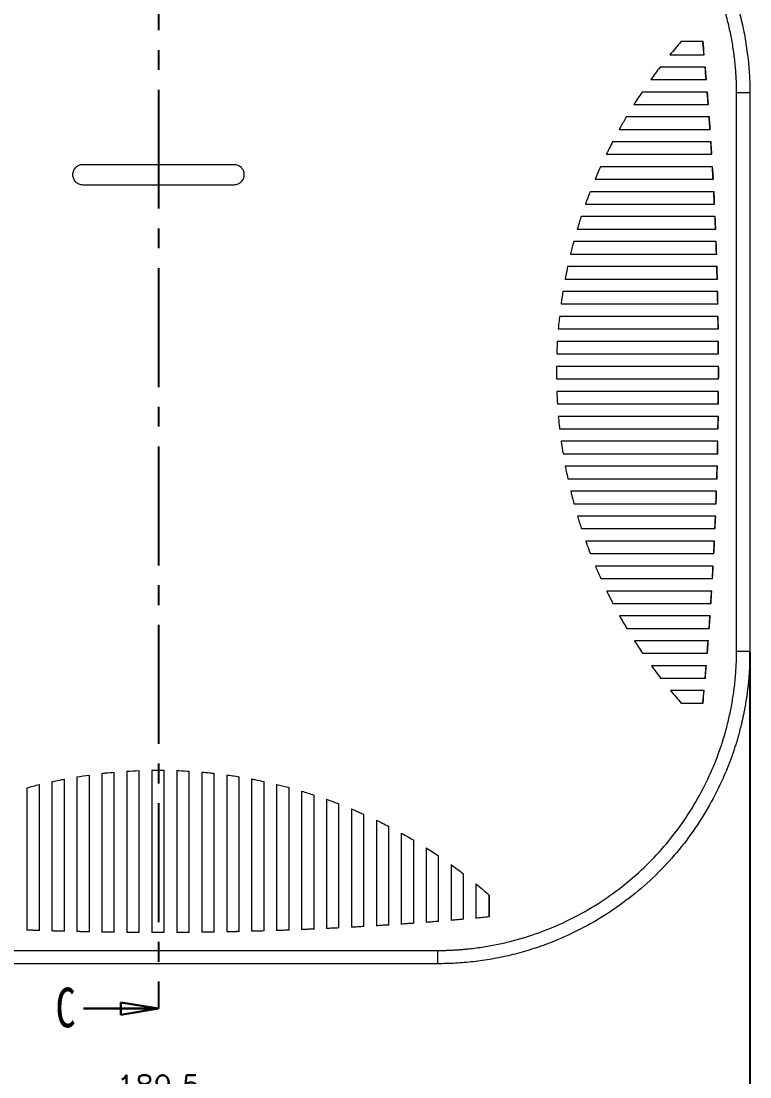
# Model space of a CAD drawing. Header units: inches. Extents: x 1848 to 4019, y 409 to 905.
# Drawn here: x 2050.7 to 2167.4, y 640.4 to 809.5 of the extents above; entities that cross this region are included whole.
import ezdxf

# ---------------------------------------------------------------- set-up
doc = ezdxf.new("R2010")
doc.units = ezdxf.units.IN
doc.linetypes.add('CENTER2', pattern=[28.575, 19.05, -3.175, 3.175, -3.175])
doc.styles.add('SLDTEXTSTYLE0', font='TXT', dxfattribs={"width": 0.75})
doc.styles.get("Standard").update_dxf_attribs({"font": 'txt', "bigfont": 'gbcbig.shx'})
doc.dimstyles.new('3.5', dxfattribs={"dimtxt": 3.5, "dimasz": 2, "dimexe": 0.18, "dimexo": 0.0625, "dimgap": 0.25, "dimtad": 0, "dimzin": 12, "dimdsep": 46, "dimtxsty": 'Standard', "dimcen": 1, "dimclrd": 3, "dimclre": 3, "dimadec": 0, "dimazin": 0, "dimtfac": 1, "dimtofl": 0, "dimtmove": 0, "dimatfit": 3, "dimfxl": 0, "dimtolj": 1, "dimtzin": 0, "dimarcsym": 0})

# ---------------------------------------------------------------- blocks, each defined once
blk = doc.blocks.new('_CLOSED')
at = {"color": 0, "linetype": 'ByBlock', "lineweight": -2}
for p, q in [((-1, 0.166667), (0, 0)), ((-1, 0.166667), (-1, -0.166667)), ((0, 0), (-1, -0.166667)), ((0, 0), (-1, 0))]:
    blk.add_line(p, q, dxfattribs=at)
blk = doc.blocks.new('*D113')
at = {"color": 3, "lineweight": -2, "transparency": 16777216}
for p, q in [((1977.93, 708.42), (1977.93, 638.69)), ((2167.43, 708.42), (2167.43, 638.69)), ((1979.93, 638.87), (2066.01, 638.87)), ((2165.43, 638.87), (2079.34, 638.87))]:
    blk.add_line(p, q, dxfattribs=at)
at = {"color": 3, "transparency": 16777216}
for points in [[(1979.93, 639.21), (1979.93, 638.54), (1977.93, 638.87)], [(2165.43, 639.21), (2165.43, 638.54), (2167.43, 638.87)]]:
    blk.add_solid(points, dxfattribs=at)
at = {"layer": 'Defpoints', "color": 0, "transparency": 16777216}
for p in [(1977.93, 708.48), (2167.43, 708.48), (2167.43, 638.87)]:
    blk.add_point(p, dxfattribs=at)
at = {"color": 0, "transparency": 16777216, "insert": (2072.68, 638.87), "char_height": 3.5, "attachment_point": 5}
blk.add_mtext('\\A1;189.5', dxfattribs=at)

msp = doc.modelspace()

# ---------------------------------------------------------------- linework, layer by layer
at = {"color": 1, "linetype": 'CENTER2'}
msp.add_line((2072.675, 855.644), (2072.675, 651.288), dxfattribs=at)
at = {"color": 7, "linetype": 'Continuous', "lineweight": 15}
for p, q in [((2159.885, 806.222), (2159.925, 806.232)), ((2167.425, 797.982), (2165.3, 797.987)), ((2141.079, 780.16), (2161.781, 780.16)), ((2162.381, 746.17), (2136.737, 746.17)), ((2136.938, 744.171), (2162.352, 744.171)), ((2162.316, 742.171), (2137.191, 742.171)), ((2167.425, 708.482), (2165.29, 708.479)), ((2159.886, 700.242), (2159.925, 700.232)), ((2061.614, 663.591), (2061.614, 688.716)), ((2063.614, 688.969), (2063.614, 663.555)), ((2065.613, 663.527), (2065.613, 689.171)), ((2099.603, 684.828), (2099.603, 664.127)), ((2125.665, 666.023), (2125.675, 665.982)), ((2117.425, 658.482), (2117.43, 660.607))]:
    msp.add_line(p, q, dxfattribs=at)
at = {"color": 7, "linetype": 'Continuous', "lineweight": 30}
msp.add_line((2060.675, 651.288), (2072.675, 651.288), dxfattribs=at)
at = {"color": 7, "linetype": 'Continuous', "lineweight": 15}
for points, knots in [([(2117.425, 847.982), (2117.666, 847.981), (2118.149, 847.979), (2118.874, 847.963), (2119.601, 847.937), (2120.33, 847.9), (2121.062, 847.852), (2121.795, 847.793), (2122.53, 847.723), (2123.266, 847.642), (2124.004, 847.549), (2124.743, 847.446), (2125.482, 847.331), (2126.223, 847.204), (2126.964, 847.066), (2127.706, 846.916), (2128.447, 846.754), (2129.189, 846.581), (2129.93, 846.395), (2130.672, 846.198), (2131.412, 845.988), (2132.152, 845.766), (2132.89, 845.532), (2133.628, 845.286), (2134.364, 845.028), (2135.098, 844.757), (2135.83, 844.474), (2137.821, 843.667), (2141.006, 842.163), (2145.21, 839.648), (2149.166, 836.72), (2152.857, 833.38), (2156.204, 829.677), (2159.148, 825.682), (2161.63, 821.511), (2163.228, 818.125), (2164.208, 815.654), (2164.751, 814.14), (2165.241, 812.628), (2165.677, 811.119), (2166.061, 809.616), (2166.395, 808.12), (2166.679, 806.633), (2166.915, 805.156), (2167.105, 803.692), (2167.251, 802.242), (2167.352, 800.807), (2167.414, 799.389), (2167.421, 798.449), (2167.425, 797.982)], [0, 0, 0, 0, 0.0092012, 0.0184356, 0.0277033, 0.0370043, 0.0463386, 0.0557062, 0.0651071, 0.0745412, 0.0840087, 0.0935094, 0.1030434, 0.1126106, 0.1222112, 0.131845, 0.1415122, 0.1512126, 0.1609463, 0.1707133, 0.1805135, 0.1903471, 0.2002139, 0.210114, 0.2200474, 0.2300141, 0.240014, 0.2500473, 0.3120637, 0.3743573, 0.4369281, 0.499776, 0.5642295, 0.6273167, 0.6890378, 0.7493924, 0.770111, 0.7905895, 0.8108277, 0.8308258, 0.8505837, 0.8701014, 0.8893789, 0.9084162, 0.9272133, 0.9457703, 0.964087, 0.9821636, 1, 1, 1, 1]), ([(2165.3, 797.987), (2165.299, 798.203), (2165.296, 798.638), (2165.281, 799.294), (2165.257, 799.959), (2165.223, 800.633), (2165.179, 801.315), (2165.124, 802.006), (2165.007, 803.259), (2164.781, 805.052), (2164.375, 807.352), (2163.856, 809.645), (2163.016, 812.662), (2161.682, 816.363), (2159.667, 820.606), (2157.245, 824.635), (2154.441, 828.406), (2151.287, 831.881), (2147.803, 835.036), (2144.026, 837.835), (2139.999, 840.248), (2135.753, 842.259), (2132.039, 843.59), (2129.017, 844.426), (2126.749, 844.935), (2124.469, 845.335), (2122.516, 845.58), (2120.918, 845.719), (2119.726, 845.793), (2118.566, 845.838), (2117.804, 845.844), (2117.429, 845.847)], [0, 0, 0, 0, 0.0086151, 0.0173531, 0.0262128, 0.0351933, 0.0442937, 0.0535133, 0.0628513, 0.0945691, 0.1256115, 0.1560772, 0.1884045, 0.2506426, 0.3128975, 0.3756695, 0.4380757, 0.5002403, 0.5627627, 0.6254506, 0.6876495, 0.7499459, 0.812746, 0.8449175, 0.8751225, 0.9055096, 0.9373384, 0.9536752, 0.9695687, 0.9850126, 1, 1, 1, 1]), ([(2159.885, 806.222), (2159.299, 806.222), (2158.133, 806.221), (2156.967, 806.22), (2156.386, 806.22)], [0, 0, 0, 0, 0.5022945, 1, 1, 1, 1]), ([(2160.08, 804.101), (2160.048, 804.452), (2159.984, 805.16), (2159.918, 805.867), (2159.885, 806.222)], [0, 0, 0, 0, 0.4974233, 1, 1, 1, 1]), ([(2160.426, 800.116), (2160.424, 800.143), (2160.369, 800.805), (2160.312, 801.466), (2160.257, 802.101)], [0, 0, 0, 0, 0.0414976, 1, 1, 1, 1]), ([(2160.47, 800.116), (2160.466, 800.158), (2160.463, 800.2), (2160.454, 800.306), (2160.448, 800.373), (2160.42, 800.709), (2160.397, 800.979), (2160.35, 801.532), (2160.325, 801.816), (2160.3, 802.101)], [0.942206451, 0.942206451, 0.942206451, 0.942206451, 0.943359375, 0.943359375, 0.9453125, 0.9453125, 0.953125, 0.953125, 0.961288357, 0.961288357, 0.961288357, 0.961288357]), ([(2160.743, 796.128), (2160.718, 796.458), (2160.667, 797.12), (2160.615, 797.783), (2160.588, 798.116)], [0, 0, 0, 0, 0.4973089, 1, 1, 1, 1]), ([(2160.789, 796.128), (2160.785, 796.175), (2160.782, 796.222), (2160.731, 796.878), (2160.683, 797.494), (2160.633, 798.116)], [0.90491209, 0.90491209, 0.90491209, 0.90491209, 0.90625, 0.90625, 0.923703149, 0.923703149, 0.923703149, 0.923703149]), ([(2165.29, 708.479), (2165.291, 708.713), (2165.292, 709.18), (2165.292, 710.113), (2165.292, 711.745), (2165.293, 715.008), (2165.294, 721.534), (2165.297, 734.586), (2165.3, 753.232), (2165.302, 772.411), (2165.303, 785.729), (2165.303, 792.388), (2165.303, 795.185), (2165.304, 796.613), (2165.302, 797.414), (2165.301, 797.815), (2165.3, 797.987)], [0, 0, 0, 0, 0.00784207, 0.01565941, 0.03128298, 0.06253009, 0.12502431, 0.25001267, 0.49998923, 0.74996591, 0.89281006, 0.94637674, 0.97316012, 0.98655456, 0.99423731, 1, 1, 1, 1]), ([(2167.425, 797.982), (2167.425, 797.716), (2167.425, 797.183), (2167.425, 796.118), (2167.425, 794.253), (2167.425, 790.524), (2167.425, 784.131), (2167.425, 771.345), (2167.425, 753.232), (2167.425, 730.857), (2167.425, 715.941), (2167.425, 708.482)], [0, 0, 0, 0, 0.0089286, 0.0178572, 0.0357143, 0.0714286, 0.1428572, 0.25, 0.5, 0.75, 1, 1, 1, 1]), ([(2147.632, 794.128), (2147.309, 793.584), (2146.996, 793.041), (2146.624, 792.379), (2146.557, 792.259), (2146.491, 792.139)], [0.110139341, 0.110139341, 0.110139341, 0.110139341, 0.125, 0.125, 0.128296899, 0.128296899, 0.128296899, 0.128296899]), ([(2161.032, 792.139), (2161.009, 792.469), (2160.963, 793.132), (2160.915, 793.795), (2160.891, 794.128)], [0, 0, 0, 0, 0.4979772, 1, 1, 1, 1]), ([(2161.079, 792.139), (2161.06, 792.415), (2161.041, 792.693), (2161.001, 793.253), (2160.981, 793.536), (2160.955, 793.892), (2160.95, 793.963), (2160.943, 794.065), (2160.94, 794.097), (2160.938, 794.128)], [0.867297522, 0.867297522, 0.867297522, 0.867297522, 0.875, 0.875, 0.8828125, 0.8828125, 0.884765625, 0.884765625, 0.885629706, 0.885629706, 0.885629706, 0.885629706]), ([(2146.491, 792.139), (2148.923, 792.139), (2151.355, 792.139), (2156.218, 792.139), (2158.649, 792.139), (2161.079, 792.139)], [0, 0, 0, 0, 0.5, 0.5, 1, 1, 1, 1]), ([(2145.418, 790.139), (2145.238, 789.791), (2145.061, 789.443), (2144.729, 788.779), (2144.574, 788.463), (2144.421, 788.148)], [0.146651936, 0.146651936, 0.146651936, 0.146651936, 0.15625, 0.15625, 0.165018046, 0.165018046, 0.165018046, 0.165018046]), ([(2161.214, 790.139), (2158.582, 790.139), (2155.95, 790.139), (2150.685, 790.139), (2148.052, 790.139), (2145.418, 790.139)], [0, 0, 0, 0, 0.5, 0.5, 1, 1, 1, 1]), ([(2161.295, 788.148), (2161.274, 788.478), (2161.232, 789.141), (2161.189, 789.805), (2161.167, 790.139)], [0, 0, 0, 0, 0.4972701, 1, 1, 1, 1]), ([(2161.342, 788.148), (2161.311, 788.639), (2161.28, 789.134), (2161.236, 789.802), (2161.225, 789.97), (2161.214, 790.139)], [0.82949468, 0.82949468, 0.82949468, 0.82949468, 0.84375, 0.84375, 0.848545619, 0.848545619, 0.848545619, 0.848545619]), ([(2144.421, 788.148), (2147.242, 788.148), (2150.062, 788.148), (2155.702, 788.148), (2158.522, 788.148), (2161.341, 788.148)], [0, 0, 0, 0, 0.5, 0.5, 1, 1, 1, 1]), ([(2060.525, 786.482), (2060.419, 786.482), (2060.315, 786.472), (2060.11, 786.431), (2060.009, 786.4), (2059.815, 786.32), (2059.723, 786.27), (2059.549, 786.154), (2059.466, 786.086), (2059.245, 785.864), (2059.126, 785.686), (2058.967, 785.301), (2058.925, 785.09), (2058.925, 784.778), (2058.936, 784.672), (2058.976, 784.467), (2059.007, 784.368), (2059.087, 784.174), (2059.136, 784.081), (2059.252, 783.908), (2059.318, 783.827), (2059.542, 783.603), (2059.718, 783.485), (2060.105, 783.324), (2060.313, 783.282), (2060.525, 783.282)], [0, 0, 0, 0, 0.0625, 0.0625, 0.125, 0.125, 0.1875, 0.1875, 0.25, 0.25, 0.375, 0.375, 0.5, 0.5, 0.5625, 0.5625, 0.625, 0.625, 0.6875, 0.6875, 0.75, 0.75, 0.875, 0.875, 1, 1, 1, 1]), ([(2084.825, 786.482), (2080.775, 786.482), (2076.726, 786.482), (2070.651, 786.482), (2068.626, 786.482), (2065.588, 786.482), (2064.575, 786.482), (2062.55, 786.482), (2061.538, 786.482), (2060.525, 786.482)], [0, 0, 0, 0, 0.5, 0.5, 0.75, 0.75, 0.875, 0.875, 1, 1, 1, 1]), ([(2084.825, 783.282), (2084.931, 783.282), (2085.035, 783.293), (2085.24, 783.333), (2085.342, 783.364), (2085.536, 783.445), (2085.627, 783.494), (2085.801, 783.61), (2085.884, 783.678), (2086.105, 783.899), (2086.224, 784.077), (2086.383, 784.462), (2086.425, 784.672), (2086.425, 784.984), (2086.415, 785.09), (2086.375, 785.295), (2086.345, 785.395), (2086.265, 785.588), (2086.215, 785.682), (2086.099, 785.856), (2086.033, 785.936), (2085.81, 786.161), (2085.634, 786.279), (2085.245, 786.44), (2085.037, 786.482), (2084.825, 786.482)], [0, 0, 0, 0, 0.0625, 0.0625, 0.125, 0.125, 0.1875, 0.1875, 0.25, 0.25, 0.375, 0.375, 0.5, 0.5, 0.5625, 0.5625, 0.625, 0.625, 0.6875, 0.6875, 0.75, 0.75, 0.875, 0.875, 1, 1, 1, 1]), ([(2143.488, 786.148), (2143.427, 786.011), (2143.366, 785.874), (2143.071, 785.208), (2142.844, 784.681), (2142.624, 784.154)], [0.183659285, 0.183659285, 0.183659285, 0.183659285, 0.1875, 0.1875, 0.202420673, 0.202420673, 0.202420673, 0.202420673]), ([(2161.462, 786.148), (2158.467, 786.148), (2155.471, 786.148), (2149.48, 786.148), (2146.485, 786.148), (2143.488, 786.148)], [0, 0, 0, 0, 0.5, 0.5, 1, 1, 1, 1]), ([(2161.528, 784.154), (2161.51, 784.486), (2161.473, 785.15), (2161.435, 785.815), (2161.415, 786.148)], [0, 0, 0, 0, 0.4989277, 1, 1, 1, 1]), ([(2060.525, 783.282), (2061.538, 783.282), (2062.55, 783.282), (2064.575, 783.282), (2065.588, 783.282), (2068.625, 783.282), (2070.65, 783.282), (2076.726, 783.282), (2080.775, 783.282), (2084.825, 783.282)], [0, 0, 0, 0, 0.125, 0.125, 0.25, 0.25, 0.5, 0.5, 1, 1, 1, 1]), ([(2142.624, 784.154), (2145.783, 784.154), (2148.941, 784.154), (2155.258, 784.154), (2158.417, 784.154), (2161.575, 784.154)], [0, 0, 0, 0, 0.5, 0.5, 1, 1, 1, 1]), ([(2161.734, 780.16), (2161.718, 780.491), (2161.686, 781.156), (2161.652, 781.821), (2161.635, 782.154)], [0, 0, 0, 0, 0.4985476, 1, 1, 1, 1]), ([(2161.911, 776.164), (2161.897, 776.496), (2161.87, 777.162), (2161.841, 777.827), (2161.826, 778.16)], [0, 0, 0, 0, 0.4997152, 1, 1, 1, 1]), ([(2161.958, 776.164), (2161.954, 776.248), (2161.951, 776.332), (2161.925, 776.973), (2161.901, 777.531), (2161.875, 778.112), (2161.874, 778.136), (2161.873, 778.16)], [0.716381697, 0.716381697, 0.716381697, 0.716381697, 0.71875, 0.71875, 0.734375, 0.734375, 0.735044526, 0.735044526, 0.735044526, 0.735044526]), ([(2139.204, 774.164), (2139.185, 774.093), (2139.166, 774.022), (2138.992, 773.372), (2138.844, 772.791), (2138.698, 772.194), (2138.695, 772.18), (2138.691, 772.167)], [0.294956125, 0.294956125, 0.294956125, 0.294956125, 0.296875, 0.296875, 0.3125, 0.3125, 0.312873361, 0.312873361, 0.312873361, 0.312873361]), ([(2162.06, 772.167), (2162.048, 772.499), (2162.026, 773.165), (2162.001, 773.831), (2161.989, 774.164)], [0, 0, 0, 0, 0.4994601, 1, 1, 1, 1]), ([(2162.107, 772.167), (2162.096, 772.473), (2162.086, 772.779), (2162.062, 773.445), (2162.049, 773.804), (2162.036, 774.164)], [0.678844474, 0.678844474, 0.678844474, 0.678844474, 0.6875, 0.6875, 0.697633681, 0.697633681, 0.697633681, 0.697633681]), ([(2138.233, 770.167), (2138.126, 769.673), (2138.024, 769.177), (2137.893, 768.509), (2137.86, 768.339), (2137.828, 768.168)], [0.330653163, 0.330653163, 0.330653163, 0.330653163, 0.34375, 0.34375, 0.348225518, 0.348225518, 0.348225518, 0.348225518]), ([(2162.18, 768.168), (2162.171, 768.501), (2162.153, 769.167), (2162.134, 769.833), (2162.124, 770.167)], [0, 0, 0, 0, 0.4991392, 1, 1, 1, 1]), ([(2137.475, 766.168), (2137.416, 765.809), (2137.36, 765.45), (2137.26, 764.784), (2137.216, 764.477), (2137.174, 764.169)], [0.365644615, 0.365644615, 0.365644615, 0.365644615, 0.375, 0.375, 0.382963039, 0.382963039, 0.382963039, 0.382963039]), ([(2162.272, 764.169), (2162.266, 764.503), (2162.252, 765.169), (2162.237, 765.835), (2162.23, 766.168)], [0, 0, 0, 0, 0.5002473, 1, 1, 1, 1]), ([(2162.319, 764.169), (2162.315, 764.396), (2162.31, 764.622), (2162.3, 765.124), (2162.294, 765.4), (2162.285, 765.815), (2162.281, 765.953), (2162.278, 766.117), (2162.277, 766.142), (2162.277, 766.168)], [0.60298969, 0.60298969, 0.60298969, 0.60298969, 0.609375, 0.609375, 0.6171875, 0.6171875, 0.62109375, 0.62109375, 0.621827027, 0.621827027, 0.621827027, 0.621827027]), ([(2136.924, 762.169), (2136.898, 761.934), (2136.873, 761.697), (2136.804, 761.032), (2136.763, 760.601), (2136.726, 760.17)], [0.400179719, 0.400179719, 0.400179719, 0.400179719, 0.40625, 0.40625, 0.417262012, 0.417262012, 0.417262012, 0.417262012]), ([(2162.336, 760.17), (2162.332, 760.503), (2162.323, 761.17), (2162.313, 761.836), (2162.308, 762.169)], [0, 0, 0, 0, 0.500019, 1, 1, 1, 1]), ([(2136.577, 758.17), (2136.569, 758.044), (2136.562, 757.917), (2136.524, 757.251), (2136.499, 756.711), (2136.479, 756.17)], [0.434278537, 0.434278537, 0.434278537, 0.434278537, 0.4375, 0.4375, 0.451245056, 0.451245056, 0.451245056, 0.451245056]), ([(2162.371, 756.17), (2162.369, 756.503), (2162.365, 757.17), (2162.36, 757.837), (2162.357, 758.17)], [0, 0, 0, 0, 0.4997977, 1, 1, 1, 1]), ([(2136.431, 754.17), (2136.43, 754.146), (2136.43, 754.122), (2136.423, 753.48), (2136.424, 752.859), (2136.432, 752.217), (2136.432, 752.193), (2136.432, 752.17)], [0.46814066, 0.46814066, 0.46814066, 0.46814066, 0.46875, 0.46875, 0.484375, 0.484375, 0.484960068, 0.484960068, 0.484960068, 0.484960068]), ([(2162.378, 752.17), (2162.378, 752.524), (2162.379, 753.191), (2162.379, 753.858), (2162.378, 754.17)], [0, 0, 0, 0, 0.5313781, 1, 1, 1, 1]), ([(2162.424, 752.17), (2162.424, 752.251), (2162.424, 752.331), (2162.425, 752.549), (2162.425, 752.686), (2162.425, 752.959), (2162.425, 753.095), (2162.425, 753.545), (2162.425, 753.857), (2162.424, 754.17)], [0.489888737, 0.489888737, 0.489888737, 0.489888737, 0.4921875, 0.4921875, 0.49609375, 0.49609375, 0.5, 0.5, 0.508862235, 0.508862235, 0.508862235, 0.508862235]), ([(2162.356, 748.17), (2162.359, 748.504), (2162.365, 749.171), (2162.369, 749.837), (2162.371, 750.17)], [0, 0, 0, 0, 0.5004668, 1, 1, 1, 1]), ([(2162.402, 748.17), (2162.408, 748.761), (2162.412, 749.351), (2162.416, 750.017), (2162.416, 750.093), (2162.417, 750.17)], [0.452049096, 0.452049096, 0.452049096, 0.452049096, 0.46875, 0.46875, 0.470929186, 0.470929186, 0.470929186, 0.470929186]), ([(2136.737, 746.17), (2136.777, 745.712), (2136.822, 745.254), (2136.892, 744.588), (2136.915, 744.379), (2136.939, 744.171)], [0.535357913, 0.535357913, 0.535357913, 0.535357913, 0.546875, 0.546875, 0.552128343, 0.552128343, 0.552128343, 0.552128343]), ([(2162.306, 744.171), (2162.311, 744.504), (2162.322, 745.171), (2162.33, 745.837), (2162.335, 746.17)], [0, 0, 0, 0, 0.5002417, 1, 1, 1, 1]), ([(2162.228, 740.171), (2162.235, 740.505), (2162.251, 741.171), (2162.264, 741.837), (2162.271, 742.171)], [0, 0, 0, 0, 0.5000129, 1, 1, 1, 1]), ([(2137.852, 738.171), (2137.902, 737.907), (2137.954, 737.644), (2138.088, 736.977), (2138.172, 736.575), (2138.26, 736.173)], [0.602679062, 0.602679062, 0.602679062, 0.602679062, 0.609375, 0.609375, 0.61963951, 0.61963951, 0.61963951, 0.61963951]), ([(2162.121, 736.173), (2162.131, 736.507), (2162.151, 737.173), (2162.169, 737.839), (2162.178, 738.171)], [0, 0, 0, 0, 0.5011272, 1, 1, 1, 1]), ([(2162.167, 736.173), (2162.172, 736.35), (2162.177, 736.527), (2162.197, 737.195), (2162.211, 737.684), (2162.224, 738.171)], [0.338692042, 0.338692042, 0.338692042, 0.338692042, 0.34375, 0.34375, 0.357768207, 0.357768207, 0.357768207, 0.357768207]), ([(2161.986, 732.175), (2161.998, 732.509), (2162.023, 733.174), (2162.045, 733.84), (2162.057, 734.173)], [0, 0, 0, 0, 0.5007946, 1, 1, 1, 1]), ([(2162.031, 732.175), (2162.046, 732.585), (2162.061, 732.994), (2162.085, 733.659), (2162.094, 733.916), (2162.102, 734.173)], [0.300977328, 0.300977328, 0.300977328, 0.300977328, 0.3125, 0.3125, 0.319758893, 0.319758893, 0.319758893, 0.319758893]), ([(2139.81, 730.175), (2139.998, 729.55), (2140.192, 728.928), (2140.409, 728.265), (2140.423, 728.222), (2140.437, 728.178)], [0.671175864, 0.671175864, 0.671175864, 0.671175864, 0.6875, 0.6875, 0.688648324, 0.688648324, 0.688648324, 0.688648324]), ([(2161.822, 728.178), (2161.837, 728.512), (2161.866, 729.177), (2161.894, 729.843), (2161.907, 730.175)], [0, 0, 0, 0, 0.5005041, 1, 1, 1, 1]), ([(2141.124, 726.179), (2141.291, 725.713), (2141.462, 725.25), (2141.714, 724.586), (2141.791, 724.384), (2141.869, 724.183)], [0.706340236, 0.706340236, 0.706340236, 0.706340236, 0.71875, 0.71875, 0.72417445, 0.72417445, 0.72417445, 0.72417445]), ([(2161.63, 724.183), (2161.647, 724.517), (2161.681, 725.182), (2161.714, 725.847), (2161.73, 726.178)], [0, 0, 0, 0, 0.5023157, 1, 1, 1, 1]), ([(2161.675, 724.183), (2161.691, 724.496), (2161.707, 724.807), (2161.736, 725.384), (2161.749, 725.649), (2161.766, 726.002), (2161.771, 726.09), (2161.775, 726.178)], [0.225271527, 0.225271527, 0.225271527, 0.225271527, 0.234375, 0.234375, 0.2421875, 0.2421875, 0.244804515, 0.244804515, 0.244804515, 0.244804515]), ([(2142.677, 722.183), (2142.795, 721.902), (2142.915, 721.622), (2143.203, 720.957), (2143.373, 720.572), (2143.546, 720.189)], [0.742301582, 0.742301582, 0.742301582, 0.742301582, 0.75, 0.75, 0.760640195, 0.760640195, 0.760640195, 0.760640195]), ([(2161.41, 720.189), (2161.429, 720.523), (2161.468, 721.187), (2161.505, 721.852), (2161.523, 722.183)], [0, 0, 0, 0, 0.5018052, 1, 1, 1, 1]), ([(2161.454, 720.189), (2161.455, 720.202), (2161.456, 720.215), (2161.495, 720.884), (2161.532, 721.536), (2161.568, 722.183)], [0.187135653, 0.187135653, 0.187135653, 0.187135653, 0.1875, 0.1875, 0.206028932, 0.206028932, 0.206028932, 0.206028932]), ([(2144.483, 718.189), (2144.516, 718.121), (2144.549, 718.054), (2144.711, 717.722), (2144.835, 717.471), (2145.012, 717.12), (2145.07, 717.006), (2145.181, 716.788), (2145.234, 716.684), (2145.353, 716.452), (2145.419, 716.325), (2145.485, 716.197)], [0.779304456, 0.779304456, 0.779304456, 0.779304456, 0.78125, 0.78125, 0.7890625, 0.7890625, 0.79296875, 0.79296875, 0.796875, 0.796875, 0.801657444, 0.801657444, 0.801657444, 0.801657444]), ([(2161.161, 716.197), (2161.183, 716.53), (2161.226, 717.194), (2161.268, 717.858), (2161.289, 718.189)], [0, 0, 0, 0, 0.5013413, 1, 1, 1, 1]), ([(2145.485, 716.197), (2148.106, 716.197), (2150.726, 716.197), (2155.966, 716.197), (2158.586, 716.197), (2161.206, 716.197)], [0, 0, 0, 0, 0.5, 0.5, 1, 1, 1, 1]), ([(2146.562, 714.197), (2146.818, 713.737), (2147.081, 713.277), (2147.468, 712.613), (2147.588, 712.41), (2147.708, 712.207)], [0.826589342, 0.826589342, 0.826589342, 0.826589342, 0.84375, 0.84375, 0.851306712, 0.851306712, 0.851306712, 0.851306712]), ([(2160.884, 712.207), (2160.915, 712.625), (2160.963, 713.288), (2161.009, 713.952), (2161.026, 714.197)], [0, 0, 0, 0, 0.6300189, 1, 1, 1, 1]), ([(2160.929, 712.207), (2160.935, 712.286), (2160.941, 712.372), (2160.957, 712.602), (2160.968, 712.754), (2160.986, 713.003), (2160.992, 713.089), (2161.002, 713.224), (2161.005, 713.27), (2161.01, 713.341), (2161.012, 713.364), (2161.014, 713.4), (2161.015, 713.412), (2161.017, 713.43), (2161.017, 713.436), (2161.018, 713.445), (2161.018, 713.448), (2161.018, 713.454), (2161.019, 713.458), (2161.036, 713.706), (2161.053, 713.952), (2161.07, 714.197)], [0.11456993, 0.11456993, 0.11456993, 0.11456993, 0.1171875, 0.1171875, 0.12109375, 0.12109375, 0.123046875, 0.123046875, 0.124023438, 0.124023438, 0.124511719, 0.124511719, 0.124755859, 0.124755859, 0.12487793, 0.12487793, 0.124938965, 0.124938965, 0.125, 0.125, 0.131707875, 0.131707875, 0.131707875, 0.131707875]), ([(2160.58, 708.218), (2160.631, 708.863), (2160.683, 709.526), (2160.734, 710.189), (2160.735, 710.207)], [0, 0, 0, 0, 0.9730582, 1, 1, 1, 1]), ([(2160.623, 708.218), (2160.631, 708.315), (2160.638, 708.412), (2160.668, 708.785), (2160.69, 709.059), (2160.722, 709.47), (2160.733, 709.607), (2160.748, 709.811), (2160.754, 709.88), (2160.764, 710.016), (2160.769, 710.083), (2160.776, 710.17), (2160.777, 710.188), (2160.779, 710.207)], [0.075381209, 0.075381209, 0.075381209, 0.075381209, 0.078125, 0.078125, 0.0859375, 0.0859375, 0.08984375, 0.08984375, 0.091796875, 0.091796875, 0.09375, 0.09375, 0.094266213, 0.094266213, 0.094266213, 0.094266213]), ([(2167.425, 708.482), (2167.424, 708.241), (2167.422, 707.759), (2167.406, 707.034), (2167.38, 706.307), (2167.342, 705.577), (2167.295, 704.846), (2167.236, 704.113), (2167.166, 703.378), (2167.085, 702.641), (2166.992, 701.904), (2166.889, 701.165), (2166.774, 700.425), (2166.647, 699.684), (2166.509, 698.943), (2166.359, 698.202), (2166.197, 697.46), (2166.024, 696.718), (2165.838, 695.977), (2165.641, 695.236), (2165.431, 694.495), (2165.209, 693.756), (2164.975, 693.017), (2164.729, 692.28), (2164.471, 691.544), (2164.2, 690.809), (2163.917, 690.077), (2163.11, 688.086), (2161.605, 684.901), (2159.091, 680.697), (2156.163, 676.741), (2152.822, 673.051), (2149.12, 669.703), (2145.125, 666.76), (2140.954, 664.277), (2137.568, 662.679), (2135.097, 661.7), (2133.583, 661.156), (2132.071, 660.667), (2130.562, 660.23), (2129.059, 659.846), (2127.563, 659.513), (2126.076, 659.229), (2124.599, 658.992), (2123.135, 658.802), (2121.685, 658.657), (2120.25, 658.556), (2118.832, 658.494), (2117.892, 658.486), (2117.425, 658.482)], [0, 0, 0, 0, 0.0092012, 0.0184356, 0.0277033, 0.0370043, 0.0463386, 0.0557062, 0.0651071, 0.0745412, 0.0840087, 0.0935094, 0.1030434, 0.1126106, 0.1222112, 0.131845, 0.1415122, 0.1512126, 0.1609463, 0.1707133, 0.1805135, 0.1903471, 0.2002139, 0.210114, 0.2200474, 0.2300141, 0.240014, 0.2500473, 0.3120637, 0.3743573, 0.4369281, 0.499776, 0.5642295, 0.6273167, 0.6890378, 0.7493924, 0.770111, 0.7905895, 0.8108277, 0.8308258, 0.8505837, 0.8701014, 0.8893789, 0.9084162, 0.9272133, 0.9457703, 0.964087, 0.9821636, 1, 1, 1, 1]), ([(2117.43, 660.607), (2117.646, 660.609), (2118.081, 660.611), (2118.737, 660.627), (2119.402, 660.651), (2120.076, 660.685), (2120.758, 660.729), (2121.449, 660.783), (2122.702, 660.901), (2124.495, 661.127), (2126.795, 661.532), (2129.087, 662.051), (2132.105, 662.892), (2135.806, 664.225), (2140.049, 666.24), (2144.078, 668.662), (2147.849, 671.467), (2151.324, 674.621), (2154.479, 678.104), (2157.278, 681.881), (2159.691, 685.909), (2161.702, 690.154), (2163.033, 693.868), (2163.869, 696.891), (2164.378, 699.158), (2164.778, 701.439), (2165.023, 703.392), (2165.162, 704.99), (2165.236, 706.182), (2165.281, 707.341), (2165.287, 708.103), (2165.29, 708.479)], [0, 0, 0, 0, 0.00861515, 0.01735307, 0.02621275, 0.03519326, 0.04429371, 0.0535133, 0.06285126, 0.0945691, 0.12561148, 0.15607723, 0.18840451, 0.25064257, 0.31289748, 0.37566948, 0.43807571, 0.50024027, 0.56276272, 0.62545058, 0.68764953, 0.74994594, 0.81274597, 0.84491746, 0.87512252, 0.90550959, 0.93733842, 0.95367518, 0.96956867, 0.98501261, 1, 1, 1, 1]), ([(2151.644, 706.218), (2151.879, 705.895), (2152.116, 705.571), (2152.611, 704.909), (2152.867, 704.57), (2153.128, 704.232)], [0.925482515, 0.925482515, 0.925482515, 0.925482515, 0.9375, 0.9375, 0.950090719, 0.950090719, 0.950090719, 0.950090719]), ([(2160.247, 704.232), (2160.276, 704.565), (2160.333, 705.227), (2160.389, 705.889), (2160.416, 706.218)], [0, 0, 0, 0, 0.50204, 1, 1, 1, 1]), ([(2160.289, 704.232), (2160.318, 704.565), (2160.347, 704.895), (2160.398, 705.497), (2160.421, 705.767), (2160.449, 706.098), (2160.454, 706.158), (2160.459, 706.218)], [0.037395281, 0.037395281, 0.037395281, 0.037395281, 0.046875, 0.046875, 0.0546875, 0.0546875, 0.056435809, 0.056435809, 0.056435809, 0.056435809]), ([(2159.886, 700.242), (2159.917, 700.575), (2159.979, 701.238), (2160.039, 701.902), (2160.07, 702.232)], [0, 0, 0, 0, 0.5022588, 1, 1, 1, 1]), ([(2156.387, 700.243), (2156.966, 700.243), (2158.132, 700.243), (2159.299, 700.242), (2159.886, 700.242)], [0, 0, 0, 0, 0.4966664, 1, 1, 1, 1]), ([(2063.614, 688.969), (2063.822, 688.993), (2064.03, 689.015), (2064.697, 689.086), (2065.155, 689.13), (2065.613, 689.171)], [0.535358026, 0.535358026, 0.535358026, 0.535358026, 0.540611412, 0.540611412, 0.552128386, 0.552128386, 0.552128386, 0.552128386]), ([(2071.613, 689.475), (2071.636, 689.476), (2071.66, 689.476), (2072.302, 689.484), (2072.923, 689.484), (2073.565, 689.477), (2073.589, 689.477), (2073.613, 689.477)], [0.468140646, 0.468140646, 0.468140646, 0.468140646, 0.468725733, 0.468725733, 0.484350733, 0.484350733, 0.484960087, 0.484960087, 0.484960087, 0.484960087]), ([(2075.613, 689.429), (2076.154, 689.409), (2076.694, 689.383), (2077.36, 689.346), (2077.487, 689.338), (2077.613, 689.33)], [0.434278534, 0.434278534, 0.434278534, 0.434278534, 0.448023559, 0.448023559, 0.451245024, 0.451245024, 0.451245024, 0.451245024]), ([(2079.613, 689.182), (2080.044, 689.144), (2080.474, 689.103), (2081.14, 689.035), (2081.376, 689.009), (2081.612, 688.983)], [0.400179612, 0.400179612, 0.400179612, 0.400179612, 0.41119154, 0.41119154, 0.417261928, 0.417261928, 0.417261928, 0.417261928]), ([(2083.612, 688.733), (2083.92, 688.691), (2084.227, 688.647), (2084.893, 688.547), (2085.252, 688.491), (2085.611, 688.432)], [0.365644553, 0.365644553, 0.365644553, 0.365644553, 0.373607549, 0.373607549, 0.382962996, 0.382962996, 0.382962996, 0.382962996]), ([(2055.616, 687.648), (2056.018, 687.735), (2056.42, 687.819), (2057.087, 687.954), (2057.35, 688.005), (2057.614, 688.056)], [0.602679287, 0.602679287, 0.602679287, 0.602679287, 0.612943846, 0.612943846, 0.619639559, 0.619639559, 0.619639559, 0.619639559]), ([(2087.611, 688.08), (2087.782, 688.047), (2087.952, 688.014), (2088.62, 687.883), (2089.116, 687.781), (2089.609, 687.675)], [0.330653027, 0.330653027, 0.330653027, 0.330653027, 0.335128309, 0.335128309, 0.348225282, 0.348225282, 0.348225282, 0.348225282]), ([(2091.609, 687.216), (2091.623, 687.213), (2091.637, 687.209), (2092.234, 687.064), (2092.815, 686.916), (2093.465, 686.742), (2093.536, 686.723), (2093.607, 686.704)], [0.294955952, 0.294955952, 0.294955952, 0.294955952, 0.295329313, 0.295329313, 0.310954313, 0.310954313, 0.312873361, 0.312873361, 0.312873361, 0.312873361]), ([(2103.597, 683.283), (2104.124, 683.064), (2104.651, 682.837), (2105.317, 682.542), (2105.454, 682.481), (2105.59, 682.419)], [0.183659282, 0.183659282, 0.183659282, 0.183659282, 0.198579957, 0.198579957, 0.202420674, 0.202420674, 0.202420674, 0.202420674]), ([(2103.597, 683.283), (2103.597, 680.125), (2103.597, 676.966), (2103.597, 670.649), (2103.597, 667.491), (2103.597, 664.332)], [0, 0, 0, 0, 0.5, 0.5, 1, 1, 1, 1]), ([(2105.59, 664.445), (2105.59, 667.441), (2105.59, 670.436), (2105.59, 676.428), (2105.59, 679.423), (2105.59, 682.419)], [0, 0, 0, 0, 0.5, 0.5, 1, 1, 1, 1]), ([(2107.59, 681.486), (2107.906, 681.333), (2108.222, 681.178), (2108.886, 680.846), (2109.234, 680.669), (2109.582, 680.489)], [0.146651932, 0.146651932, 0.146651932, 0.146651932, 0.155419961, 0.155419961, 0.16501803, 0.16501803, 0.16501803, 0.16501803]), ([(2107.59, 681.486), (2107.59, 678.665), (2107.59, 675.845), (2107.59, 670.205), (2107.59, 667.386), (2107.59, 664.566)], [0, 0, 0, 0, 0.5, 0.5, 1, 1, 1, 1]), ([(2109.582, 664.693), (2109.582, 667.325), (2109.582, 669.958), (2109.582, 675.222), (2109.582, 677.855), (2109.582, 680.489)], [0, 0, 0, 0, 0.5, 0.5, 1, 1, 1, 1]), ([(2111.582, 679.417), (2111.702, 679.35), (2111.822, 679.283), (2112.484, 678.912), (2113.027, 678.598), (2113.571, 678.276)], [0.110138901, 0.110138901, 0.110138901, 0.110138901, 0.113435797, 0.113435797, 0.128296896, 0.128296896, 0.128296896, 0.128296896]), ([(2111.582, 679.417), (2111.582, 676.984), (2111.582, 674.552), (2111.582, 669.69), (2111.582, 667.259), (2111.582, 664.828)], [0, 0, 0, 0, 0.5, 0.5, 1, 1, 1, 1]), ([(2125.665, 666.023), (2125.665, 666.608), (2125.664, 667.775), (2125.663, 668.941), (2125.663, 669.521)], [0, 0, 0, 0, 0.5022945, 1, 1, 1, 1]), ([(2107.59, 664.613), (2107.921, 664.634), (2108.584, 664.675), (2109.248, 664.718), (2109.582, 664.74)], [0, 0, 0, 0, 0.4972701, 1, 1, 1, 1]), ([(2109.582, 664.693), (2109.413, 664.682), (2109.244, 664.671), (2108.577, 664.628), (2108.082, 664.596), (2107.59, 664.566)], [0.829494584, 0.829494584, 0.829494584, 0.829494584, 0.834290179, 0.834290179, 0.848545595, 0.848545595, 0.848545595, 0.848545595]), ([(2111.582, 664.875), (2111.912, 664.898), (2112.575, 664.944), (2113.238, 664.992), (2113.571, 665.016)], [0, 0, 0, 0, 0.4979772, 1, 1, 1, 1]), ([(2113.571, 664.969), (2113.54, 664.967), (2113.508, 664.965), (2113.406, 664.957), (2113.334, 664.952), (2112.979, 664.927), (2112.696, 664.906), (2112.135, 664.867), (2111.858, 664.847), (2111.582, 664.828)], [0.867297511, 0.867297511, 0.867297511, 0.867297511, 0.868161713, 0.868161713, 0.870114838, 0.870114838, 0.877927338, 0.877927338, 0.885629827, 0.885629827, 0.885629827, 0.885629827]), ([(2115.571, 665.165), (2115.901, 665.19), (2116.563, 665.24), (2117.226, 665.293), (2117.559, 665.319)], [0, 0, 0, 0, 0.4973089, 1, 1, 1, 1]), ([(2117.559, 665.274), (2116.937, 665.224), (2116.321, 665.176), (2115.665, 665.126), (2115.618, 665.122), (2115.571, 665.119)], [0.90491209, 0.90491209, 0.90491209, 0.90491209, 0.922365239, 0.922365239, 0.923703149, 0.923703149, 0.923703149, 0.923703149]), ([(2119.559, 665.482), (2119.586, 665.484), (2120.248, 665.539), (2120.909, 665.596), (2121.544, 665.65)], [0, 0, 0, 0, 0.0414976, 1, 1, 1, 1]), ([(2121.544, 665.607), (2121.259, 665.582), (2120.975, 665.558), (2120.422, 665.51), (2120.152, 665.487), (2119.816, 665.459), (2119.749, 665.453), (2119.642, 665.445), (2119.601, 665.441), (2119.559, 665.438)], [0.942206445, 0.942206445, 0.942206445, 0.942206445, 0.950369802, 0.950369802, 0.958182302, 0.958182302, 0.960135427, 0.960135427, 0.961288357, 0.961288357, 0.961288357, 0.961288357]), ([(2123.544, 665.827), (2123.895, 665.859), (2124.602, 665.923), (2125.309, 665.989), (2125.665, 666.023)], [0, 0, 0, 0, 0.4974233, 1, 1, 1, 1]), ([(2051.618, 663.922), (2051.951, 663.909), (2052.617, 663.885), (2053.283, 663.862), (2053.616, 663.851)], [0, 0, 0, 0, 0.5007946, 1, 1, 1, 1]), ([(2053.616, 663.805), (2053.359, 663.814), (2053.102, 663.823), (2052.437, 663.846), (2052.028, 663.861), (2051.618, 663.876)], [0.300977327, 0.300977327, 0.300977327, 0.300977327, 0.308236221, 0.308236221, 0.319758893, 0.319758893, 0.319758893, 0.319758893]), ([(2055.616, 663.786), (2055.95, 663.776), (2056.616, 663.757), (2057.282, 663.738), (2057.614, 663.729)], [0, 0, 0, 0, 0.5011272, 1, 1, 1, 1]), ([(2057.614, 663.684), (2057.127, 663.697), (2056.638, 663.711), (2055.97, 663.73), (2055.793, 663.735), (2055.616, 663.741)], [0.338692042, 0.338692042, 0.338692042, 0.338692042, 0.35271025, 0.35271025, 0.357768207, 0.357768207, 0.357768207, 0.357768207]), ([(2059.614, 663.679), (2059.947, 663.672), (2060.614, 663.657), (2061.28, 663.643), (2061.614, 663.637)], [0, 0, 0, 0, 0.5000129, 1, 1, 1, 1]), ([(2063.614, 663.601), (2063.947, 663.596), (2064.613, 663.586), (2065.28, 663.577), (2065.613, 663.573)], [0, 0, 0, 0, 0.5002417, 1, 1, 1, 1]), ([(2067.613, 663.551), (2067.947, 663.548), (2068.613, 663.543), (2069.28, 663.539), (2069.613, 663.537)], [0, 0, 0, 0, 0.5004668, 1, 1, 1, 1]), ([(2069.613, 663.491), (2069.536, 663.491), (2069.459, 663.491), (2068.794, 663.495), (2068.204, 663.5), (2067.613, 663.505)], [0.452049096, 0.452049096, 0.452049096, 0.452049096, 0.454228282, 0.454228282, 0.470929186, 0.470929186, 0.470929186, 0.470929186]), ([(2071.613, 663.529), (2071.967, 663.529), (2072.634, 663.528), (2073.301, 663.529), (2073.613, 663.529)], [0, 0, 0, 0, 0.5313781, 1, 1, 1, 1]), ([(2073.613, 663.483), (2073.3, 663.483), (2072.988, 663.482), (2072.538, 663.482), (2072.402, 663.482), (2072.129, 663.482), (2071.992, 663.483), (2071.774, 663.483), (2071.694, 663.483), (2071.613, 663.483)], [0.489888737, 0.489888737, 0.489888737, 0.489888737, 0.498750972, 0.498750972, 0.502657222, 0.502657222, 0.506563472, 0.506563472, 0.508862235, 0.508862235, 0.508862235, 0.508862235]), ([(2075.613, 663.536), (2075.946, 663.538), (2076.613, 663.542), (2077.279, 663.548), (2077.613, 663.55)], [0, 0, 0, 0, 0.4997977, 1, 1, 1, 1]), ([(2079.613, 663.572), (2079.946, 663.576), (2080.613, 663.584), (2081.279, 663.595), (2081.612, 663.6)], [0, 0, 0, 0, 0.500019, 1, 1, 1, 1]), ([(2083.612, 663.635), (2083.946, 663.642), (2084.612, 663.655), (2085.278, 663.67), (2085.611, 663.677)], [0, 0, 0, 0, 0.5002473, 1, 1, 1, 1]), ([(2085.611, 663.631), (2085.585, 663.63), (2085.56, 663.63), (2085.396, 663.626), (2085.258, 663.623), (2084.843, 663.614), (2084.567, 663.608), (2084.064, 663.597), (2083.838, 663.593), (2083.612, 663.589)], [0.60298969, 0.60298969, 0.60298969, 0.60298969, 0.603722967, 0.603722967, 0.607629217, 0.607629217, 0.615441717, 0.615441717, 0.621827027, 0.621827027, 0.621827027, 0.621827027]), ([(2087.611, 663.727), (2087.944, 663.736), (2088.61, 663.754), (2089.276, 663.774), (2089.609, 663.784)], [0, 0, 0, 0, 0.4991392, 1, 1, 1, 1]), ([(2091.609, 663.848), (2091.942, 663.859), (2092.608, 663.882), (2093.273, 663.906), (2093.607, 663.918)], [0, 0, 0, 0, 0.4994601, 1, 1, 1, 1]), ([(2093.607, 663.872), (2093.247, 663.858), (2092.888, 663.845), (2092.222, 663.822), (2091.915, 663.811), (2091.609, 663.801)], [0.678844474, 0.678844474, 0.678844474, 0.678844474, 0.688978155, 0.688978155, 0.697633681, 0.697633681, 0.697633681, 0.697633681]), ([(2095.607, 663.996), (2095.939, 664.01), (2096.605, 664.037), (2097.27, 664.067), (2097.603, 664.081)], [0, 0, 0, 0, 0.4997152, 1, 1, 1, 1]), ([(2097.603, 664.034), (2097.579, 664.033), (2097.555, 664.032), (2096.973, 664.007), (2096.416, 663.983), (2095.775, 663.956), (2095.691, 663.953), (2095.607, 663.949)], [0.716381696, 0.716381696, 0.716381696, 0.716381696, 0.717051222, 0.717051222, 0.732676222, 0.732676222, 0.735044526, 0.735044526, 0.735044526, 0.735044526]), ([(2099.603, 664.173), (2099.934, 664.189), (2100.599, 664.222), (2101.264, 664.255), (2101.597, 664.272)], [0, 0, 0, 0, 0.4985476, 1, 1, 1, 1]), ([(2103.597, 664.379), (2103.929, 664.397), (2104.593, 664.434), (2105.258, 664.473), (2105.59, 664.492)], [0, 0, 0, 0, 0.4989277, 1, 1, 1, 1]), ([(2027.921, 660.617), (2028.155, 660.617), (2028.623, 660.616), (2029.556, 660.615), (2031.188, 660.615), (2034.451, 660.614), (2040.977, 660.613), (2054.029, 660.61), (2068.963, 660.608), (2083.672, 660.606), (2092.791, 660.605), (2099.92, 660.605), (2105.385, 660.604), (2110.768, 660.606), (2114.445, 660.601), (2116.336, 660.605), (2116.544, 660.605), (2116.909, 660.606), (2117.222, 660.607), (2117.43, 660.607)], [0, 0, 0, 0, 0.0078421, 0.0156594, 0.031283, 0.0625301, 0.1250243, 0.2500127, 0.4999892, 0.6255463, 0.7430071, 0.8056149, 0.8645163, 0.9261478, 0.9860264, 0.9877727, 0.9895198, 0.993013, 1, 1, 1, 1]), ([(2117.425, 658.482), (2117.159, 658.482), (2116.626, 658.482), (2115.561, 658.482), (2113.696, 658.482), (2109.967, 658.482), (2103.574, 658.482), (2090.788, 658.482), (2072.675, 658.482), (2050.3, 658.482), (2035.384, 658.482), (2027.925, 658.482)], [0, 0, 0, 0, 0.0089286, 0.0178572, 0.0357143, 0.0714286, 0.1428572, 0.25, 0.5, 0.75, 1, 1, 1, 1])]:
    msp.add_open_spline(points, degree=3, knots=knots, dxfattribs=at)
for points in [[(2156.425, 806.232), (2155.802, 805.524), (2155.198, 804.813), (2154.614, 804.101)], [(2159.925, 806.232), (2158.748, 806.232), (2157.581, 806.232), (2156.425, 806.232)], [(2160.122, 804.101), (2160.059, 804.804), (2159.993, 805.514), (2159.925, 806.232)], [(2154.614, 804.101), (2156.451, 804.101), (2158.287, 804.101), (2160.122, 804.101)], [(2153.027, 802.101), (2152.519, 801.44), (2152.027, 800.778), (2151.55, 800.116)], [(2160.3, 802.101), (2157.876, 802.101), (2155.452, 802.101), (2153.027, 802.101)], [(2151.55, 800.116), (2154.524, 800.116), (2157.497, 800.116), (2160.47, 800.116)], [(2150.155, 798.116), (2149.708, 797.453), (2149.275, 796.79), (2148.856, 796.128)], [(2160.633, 798.116), (2157.142, 798.116), (2153.649, 798.116), (2150.155, 798.116)], [(2148.856, 796.128), (2152.835, 796.128), (2156.813, 796.128), (2160.789, 796.128)], [(2160.938, 794.128), (2156.504, 794.128), (2152.069, 794.128), (2147.632, 794.128)], [(2161.575, 784.154), (2161.539, 784.816), (2161.501, 785.48), (2161.462, 786.148)], [(2141.82, 782.154), (2141.564, 781.493), (2141.317, 780.828), (2141.079, 780.16)], [(2161.682, 782.154), (2155.061, 782.154), (2148.441, 782.154), (2141.82, 782.154)], [(2161.781, 780.16), (2161.749, 780.821), (2161.716, 781.486), (2161.682, 782.154)], [(2140.396, 778.16), (2140.18, 777.498), (2139.972, 776.833), (2139.772, 776.164)], [(2161.873, 778.16), (2154.714, 778.16), (2147.555, 778.16), (2140.396, 778.16)], [(2139.772, 776.164), (2147.167, 776.164), (2154.562, 776.164), (2161.958, 776.164)], [(2162.036, 774.164), (2154.425, 774.164), (2146.814, 774.164), (2139.204, 774.164)], [(2138.691, 772.167), (2146.496, 772.167), (2154.301, 772.167), (2162.107, 772.167)], [(2162.17, 770.167), (2154.191, 770.167), (2146.212, 770.167), (2138.233, 770.167)], [(2162.227, 768.168), (2162.209, 768.832), (2162.19, 769.498), (2162.17, 770.167)], [(2137.828, 768.168), (2145.96, 768.168), (2154.094, 768.168), (2162.227, 768.168)], [(2162.277, 766.168), (2154.009, 766.168), (2145.742, 766.168), (2137.475, 766.168)], [(2137.174, 764.169), (2145.555, 764.169), (2153.937, 764.169), (2162.319, 764.169)], [(2162.354, 762.169), (2153.877, 762.169), (2145.401, 762.169), (2136.924, 762.169)], [(2162.382, 760.17), (2162.374, 760.836), (2162.365, 761.503), (2162.354, 762.169)], [(2136.726, 760.17), (2145.277, 760.17), (2153.83, 760.17), (2162.382, 760.17)], [(2162.403, 758.17), (2153.794, 758.17), (2145.186, 758.17), (2136.577, 758.17)], [(2162.417, 756.17), (2162.414, 756.836), (2162.409, 757.503), (2162.403, 758.17)], [(2136.479, 756.17), (2145.125, 756.17), (2153.771, 756.17), (2162.417, 756.17)], [(2162.424, 754.17), (2153.76, 754.17), (2145.095, 754.17), (2136.431, 754.17)], [(2136.432, 752.17), (2145.096, 752.17), (2153.76, 752.17), (2162.424, 752.17)], [(2162.417, 750.17), (2153.772, 750.17), (2145.128, 750.17), (2136.483, 750.17)], [(2136.483, 750.17), (2136.509, 749.504), (2136.543, 748.837), (2136.585, 748.17)], [(2136.585, 748.17), (2145.191, 748.17), (2153.796, 748.17), (2162.402, 748.17)], [(2162.352, 744.171), (2162.363, 744.838), (2162.372, 745.504), (2162.381, 746.17)], [(2137.191, 742.171), (2137.284, 741.504), (2137.386, 740.837), (2137.495, 740.171)], [(2162.274, 740.171), (2162.289, 740.838), (2162.303, 741.504), (2162.316, 742.171)], [(2137.495, 740.171), (2145.755, 740.171), (2154.014, 740.171), (2162.274, 740.171)], [(2162.224, 738.171), (2154.1, 738.171), (2145.976, 738.171), (2137.852, 738.171)], [(2138.26, 736.173), (2146.229, 736.173), (2154.198, 736.173), (2162.167, 736.173)], [(2162.102, 734.173), (2154.309, 734.173), (2146.516, 734.173), (2138.722, 734.173)], [(2138.722, 734.173), (2138.885, 733.505), (2139.057, 732.84), (2139.238, 732.175)], [(2139.238, 732.175), (2146.836, 732.175), (2154.434, 732.175), (2162.031, 732.175)], [(2161.953, 730.175), (2154.572, 730.175), (2147.191, 730.175), (2139.81, 730.175)], [(2161.867, 728.178), (2161.897, 728.845), (2161.926, 729.511), (2161.953, 730.175)], [(2140.437, 728.178), (2147.581, 728.178), (2154.724, 728.178), (2161.867, 728.178)], [(2161.775, 726.178), (2154.892, 726.178), (2148.008, 726.178), (2141.124, 726.178)], [(2141.869, 724.183), (2148.472, 724.183), (2155.074, 724.183), (2161.675, 724.183)], [(2161.568, 722.183), (2155.272, 722.183), (2148.975, 722.183), (2142.677, 722.183)], [(2143.546, 720.189), (2149.516, 720.189), (2155.485, 720.189), (2161.454, 720.189)], [(2161.333, 718.189), (2155.717, 718.189), (2150.101, 718.189), (2144.483, 718.189)], [(2161.206, 716.197), (2161.25, 716.864), (2161.292, 717.529), (2161.333, 718.189)], [(2161.07, 714.197), (2156.235, 714.197), (2151.399, 714.197), (2146.562, 714.197)], [(2147.708, 712.207), (2152.116, 712.207), (2156.523, 712.207), (2160.929, 712.207)], [(2160.779, 710.207), (2156.833, 710.207), (2152.886, 710.207), (2148.938, 710.207)], [(2148.938, 710.207), (2149.359, 709.544), (2149.794, 708.881), (2150.244, 708.218)], [(2150.244, 708.218), (2153.704, 708.218), (2157.164, 708.218), (2160.623, 708.218)], [(2160.459, 706.218), (2157.521, 706.218), (2154.583, 706.218), (2151.644, 706.218)], [(2153.128, 704.232), (2155.515, 704.232), (2157.902, 704.232), (2160.289, 704.232)], [(2154.722, 702.232), (2155.273, 701.564), (2155.84, 700.897), (2156.425, 700.232)], [(2160.111, 702.232), (2158.315, 702.232), (2156.519, 702.232), (2154.722, 702.232)], [(2159.925, 700.232), (2159.989, 700.905), (2160.051, 701.571), (2160.111, 702.232)], [(2156.425, 700.232), (2157.576, 700.232), (2158.743, 700.232), (2159.925, 700.232)], [(2059.614, 688.412), (2060.28, 688.522), (2060.947, 688.623), (2061.614, 688.716)], [(2059.614, 688.412), (2059.614, 680.152), (2059.614, 671.893), (2059.614, 663.634)], [(2067.613, 689.322), (2068.28, 689.365), (2068.947, 689.398), (2069.613, 689.424)], [(2067.613, 689.322), (2067.613, 680.717), (2067.613, 672.111), (2067.613, 663.505)], [(2069.613, 663.491), (2069.613, 672.135), (2069.613, 680.78), (2069.613, 689.424)], [(2071.613, 689.475), (2071.613, 680.812), (2071.613, 672.147), (2071.613, 663.483)], [(2073.613, 663.483), (2073.613, 672.148), (2073.613, 680.813), (2073.613, 689.477)], [(2075.613, 689.429), (2075.613, 680.783), (2075.613, 672.136), (2075.613, 663.49)], [(2077.613, 663.504), (2077.613, 672.113), (2077.613, 680.722), (2077.613, 689.33)], [(2079.613, 689.182), (2079.613, 680.63), (2079.613, 672.078), (2079.613, 663.525)], [(2081.612, 663.553), (2081.612, 672.03), (2081.612, 680.507), (2081.612, 688.983)], [(2083.612, 688.733), (2083.612, 680.352), (2083.612, 671.97), (2083.612, 663.589)], [(2085.611, 663.631), (2085.611, 671.898), (2085.611, 680.166), (2085.611, 688.432)], [(2051.618, 686.669), (2052.283, 686.85), (2052.948, 687.022), (2053.616, 687.186)], [(2051.618, 686.669), (2051.618, 679.071), (2051.618, 671.474), (2051.618, 663.876)], [(2053.616, 663.805), (2053.616, 671.598), (2053.616, 679.392), (2053.616, 687.186)], [(2055.616, 687.648), (2055.616, 679.678), (2055.616, 671.71), (2055.616, 663.741)], [(2057.614, 663.684), (2057.614, 671.808), (2057.614, 679.932), (2057.614, 688.056)], [(2087.611, 688.08), (2087.611, 679.947), (2087.611, 671.814), (2087.611, 663.68)], [(2089.609, 663.737), (2089.609, 671.717), (2089.609, 679.696), (2089.609, 687.675)], [(2091.609, 687.216), (2091.609, 679.411), (2091.609, 671.606), (2091.609, 663.801)], [(2093.607, 663.872), (2093.607, 671.482), (2093.607, 679.093), (2093.607, 686.704)], [(2095.607, 686.135), (2096.276, 685.935), (2096.941, 685.728), (2097.603, 685.511)], [(2095.607, 686.135), (2095.607, 678.74), (2095.607, 671.345), (2095.607, 663.949)], [(2097.603, 664.034), (2097.603, 671.194), (2097.603, 678.352), (2097.603, 685.511)], [(2099.603, 684.828), (2100.271, 684.59), (2100.936, 684.343), (2101.597, 684.087)], [(2101.597, 664.226), (2101.597, 670.846), (2101.597, 677.467), (2101.597, 684.087)], [(2113.571, 664.969), (2113.571, 669.403), (2113.571, 673.839), (2113.571, 678.276)], [(2115.571, 677.051), (2116.233, 676.632), (2116.896, 676.199), (2117.559, 675.752)], [(2115.571, 677.051), (2115.571, 673.072), (2115.571, 669.095), (2115.571, 665.119)], [(2117.559, 665.274), (2117.559, 668.766), (2117.559, 672.258), (2117.559, 675.752)], [(2119.559, 674.357), (2120.221, 673.88), (2120.883, 673.388), (2121.544, 672.881)], [(2119.559, 674.357), (2119.559, 671.383), (2119.559, 668.41), (2119.559, 665.438)], [(2121.544, 665.607), (2121.544, 668.031), (2121.544, 670.456), (2121.544, 672.881)], [(2123.544, 671.293), (2124.256, 670.709), (2124.967, 670.106), (2125.675, 669.482)], [(2123.544, 671.293), (2123.544, 669.457), (2123.544, 667.621), (2123.544, 665.785)], [(2125.675, 669.482), (2125.675, 668.326), (2125.675, 667.159), (2125.675, 665.982)], [(2125.675, 665.982), (2124.957, 665.914), (2124.247, 665.849), (2123.544, 665.785)], [(2061.614, 663.591), (2060.947, 663.604), (2060.281, 663.618), (2059.614, 663.634)], [(2065.613, 663.527), (2064.947, 663.535), (2064.281, 663.545), (2063.614, 663.555)], [(2077.613, 663.504), (2076.946, 663.498), (2076.279, 663.493), (2075.613, 663.49)], [(2081.612, 663.553), (2080.946, 663.543), (2080.279, 663.533), (2079.613, 663.525)], [(2089.609, 663.737), (2088.941, 663.717), (2088.275, 663.698), (2087.611, 663.68)], [(2101.597, 664.226), (2100.929, 664.191), (2100.264, 664.158), (2099.603, 664.127)], [(2105.59, 664.445), (2104.923, 664.406), (2104.259, 664.368), (2103.597, 664.332)]]:
    msp.add_open_spline(points, degree=3, dxfattribs=at)

# ---------------------------------------------------------------- block references
at = {"color": 7, "linetype": 'Continuous', "lineweight": 30, "xscale": 6, "yscale": 6}
msp.add_blockref('_CLOSED', (2072.675, 651.288), dxfattribs=at)

# ---------------------------------------------------------------- texts
at = {"color": 7, "linetype": 'Continuous', "insert": (2056.189, 654.643), "char_height": 6.35, "attachment_point": 1, "style": 'SLDTEXTSTYLE0'}
msp.add_mtext('C', dxfattribs=at)

# ---------------------------------------------------------------- dimensions: what is measured, and where the dimension line sits
dim = msp.add_linear_dim(base=(2167.425, 638.873), p1=(1977.925, 708.482), p2=(2167.425, 708.482), dimstyle='3.5')
dim.commit()
dim.dimension.update_dxf_attribs({"geometry": '*D113', "text_midpoint": (2072.675, 638.873)})

doc.saveas('drawing.dxf')
